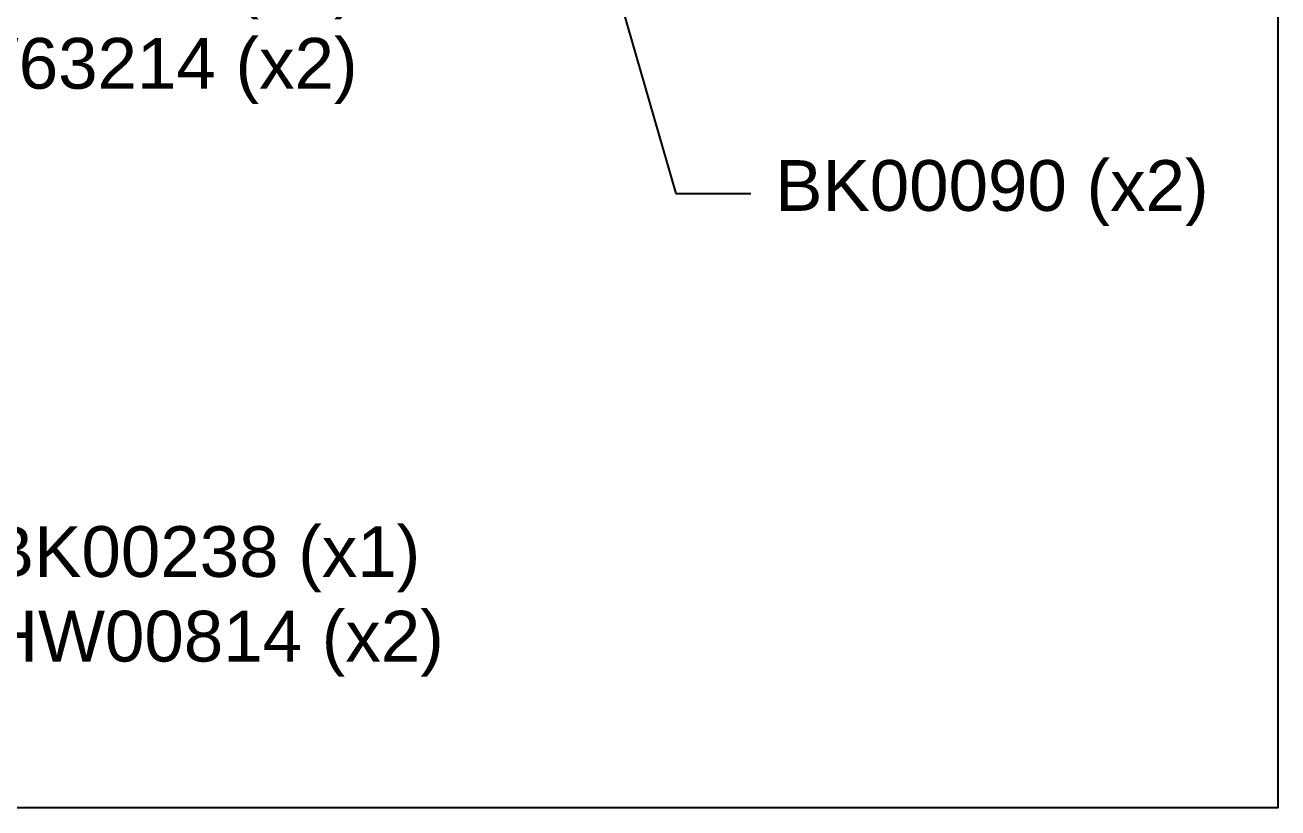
# Model space of a CAD drawing. Extents: x 0 to 10.4, y -8.7 to 0.
# Drawn here: x 4.72 to 9.349, y -8.673 to -5.781 of the extents above; entities that cross this region are included whole.
import ezdxf
from ezdxf import colors
from ezdxf.entities.mleader import LeaderData, LeaderLine
from ezdxf.math import Vec2, Vec3

# ---------------------------------------------------------------- set-up
doc = ezdxf.new("R2010")
doc.units = 0
doc.header["$LTSCALE"] = 0.5
doc.header["$MEASUREMENT"] = 0
doc.layers.add('FAB DWG', color=221, linetype='CONTINUOUS')
doc.layers.add('Text-Unprinted', color=131, linetype='CONTINUOUS', plot=False)
doc.styles.add('LSAD_Standard', font='arial.ttf')

msp = doc.modelspace()

# ---------------------------------------------------------------- linework, layer by layer
at = {"layer": 'Text-Unprinted', "ltscale": 0.5, "transparency": 16777216}
msp.add_lwpolyline([(0, 0), (9.3493, 0), (9.3493, -8.6734), (0, -8.6734)], close=True, dxfattribs=at)

# ---------------------------------------------------------------- leaders
at = {"layer": 'FAB DWG', "ltscale": 0.5, "transparency": 16777216}
ml = msp.add_multileader_mtext('Standard', dxfattribs=at)
ml.set_content('\\A1;BK00090 (x2)', color=256, style='LSAD_Standard')
ml.set_leader_properties()
ml.build(insert=Vec2(0, 0))
ml.multileader.update_dxf_attribs({"text_left_attachment_type": 2, "dogleg_length": 0.36, "arrow_head_size": 0.1875})
ctx = ml.context
ctx.base_point, ctx.char_height, ctx.arrow_head_size, ctx.landing_gap_size, ctx.plane_origin = Vec3(7.4016, -6.4031), 0.1875, 0.1875, 0.09, Vec3(4.4859, 16.575)
ctx.left_attachment = 2
notes = []
notes.append((ctx, [(0, (1, 1, 0), (7.1244, -6.4031), (1, 0), 0.2772, [(0, [(4.1201, -2.7475), (6.4203, -3.9701)], 0, [])])]))
ctx.mtext.insert, ctx.mtext.width, ctx.mtext.defined_height, ctx.mtext.flow_direction = Vec3(7.4916, -6.2802), 1.582491, 0.2036, 5
ml = msp.add_multileader_mtext('Standard', dxfattribs=at)
ml.set_content('\\A1;HW00003 (x1)\\PHW63214 (x2)', color=256, style='LSAD_Standard')
ml.set_leader_properties()
ml.build(insert=Vec2(0, 0))
ml.multileader.update_dxf_attribs({"text_left_attachment_type": 2, "dogleg_length": 0.36, "arrow_head_size": 0.1875})
ctx = ml.context
ctx.base_point, ctx.char_height, ctx.arrow_head_size, ctx.landing_gap_size, ctx.plane_origin = Vec3(4.1698, -5.7971), 0.1875, 0.1875, 0.09, Vec3(1.7833, 17.2784)
ctx.left_attachment = 2
notes.append((ctx, [(1, (1, 1, 0), (3.8925, -5.7971), (1, 0), 0.2772, [(0, [(2.7158, -3.7145)], 0, [])])]))
ctx.mtext.insert, ctx.mtext.width, ctx.mtext.defined_height, ctx.mtext.flow_direction = Vec3(4.2598, -5.5163), 2.351815, 0.6491, 5
ml = msp.add_multileader_mtext('Standard', dxfattribs=at)
ml.set_content('\\A1;BK00238 (x1)\\PHW00814 (x2)', color=256, style='LSAD_Standard')
ml.set_leader_properties()
ml.build(insert=Vec2(0, 0))
ml.multileader.update_dxf_attribs({"text_left_attachment_type": 2, "dogleg_length": 0.36, "arrow_head_size": 0.1875})
ctx = ml.context
ctx.base_point, ctx.char_height, ctx.arrow_head_size, ctx.landing_gap_size, ctx.plane_origin = Vec3(4.4885, -7.9133), 0.1875, 0.1875, 0.09, Vec3(2.9092, 15.6733)
ctx.left_attachment = 2
notes.append((ctx, [(1, (1, 1, 0), (4.2113, -7.9133), (1, 0), 0.2772, [(0, [(1.9908, -4.5779)], 0, [])])]))
ctx.mtext.insert, ctx.mtext.width, ctx.mtext.defined_height, ctx.mtext.flow_direction = Vec3(4.5785, -7.6325), 2.351815, 0.6491, 5
for ctx, leaders in notes:
    for number, flags, end, landing, length, lines in leaders:
        leader = LeaderData()
        leader.index, (leader.has_last_leader_line, leader.has_dogleg_vector, leader.attachment_direction) = number, flags
        leader.last_leader_point, leader.dogleg_vector, leader.dogleg_length = Vec3(end), Vec3(landing), length
        for number, points, colour, breaks in lines:
            line = LeaderLine()
            line.index, line.vertices, line.color, line.breaks = number, Vec3.list(points), colors.encode_raw_color(colour), breaks
            leader.lines.append(line)
        ctx.leaders.append(leader)

doc.saveas('drawing.dxf')
